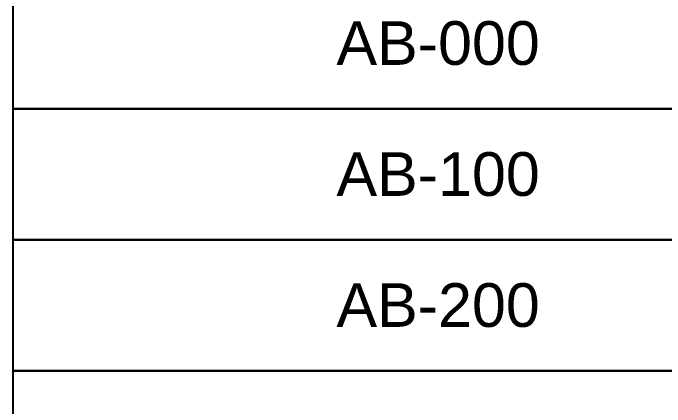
# Model space of a CAD drawing. Header units: inches. Extents: x -2078 to 106214, y -964 to 6385.
# Drawn here: x -2075.1 to -1716.6, y -187.2 to 29.3 of the extents above; entities that cross this region are included whole.
import ezdxf

# ---------------------------------------------------------------- set-up
doc = ezdxf.new("R2010")
doc.units = ezdxf.units.IN
doc.header["$MEASUREMENT"] = 0
doc.layers.add('A-ANNO', color=2, linetype='Continuous', lineweight=5)
doc.styles.add('Jay Cad', font='arial.ttf', dxfattribs={"height": 0.125})

# ---------------------------------------------------------------- blocks, each defined once
blk = doc.blocks.new('JC-ANNO-SSS')
for points in [[(0, -144), (-467.54, -144), (-467.54, -72), (0, -72)], [(0, -216), (-467.54, -216), (-467.54, -144), (0, -144)], [(0, -288), (-467.54, -288), (-467.54, -216), (0, -216)], [(0, -360), (-467.54, -360), (-467.54, -288), (0, -288)]]:
    blk.add_lwpolyline(points, close=True)
at = {"layer": 'A-ANNO', "char_height": 24, "attachment_point": 5, "style": 'Jay Cad'}
for s, insert in [('AB-000', (-233.77, -108)), ('AB-100', (-233.77, -180)), ('AB-200', (-233.77, -252))]:
    blk.add_mtext_dynamic_manual_height_columns(s, width=490.4655, gutter_width=30, heights=[0], dxfattribs=dict(at, insert=insert))

msp = doc.modelspace()

# ---------------------------------------------------------------- block references
msp.add_blockref('JC-ANNO-SSS', (-1607.537, 120.621))

doc.saveas('drawing.dxf')
